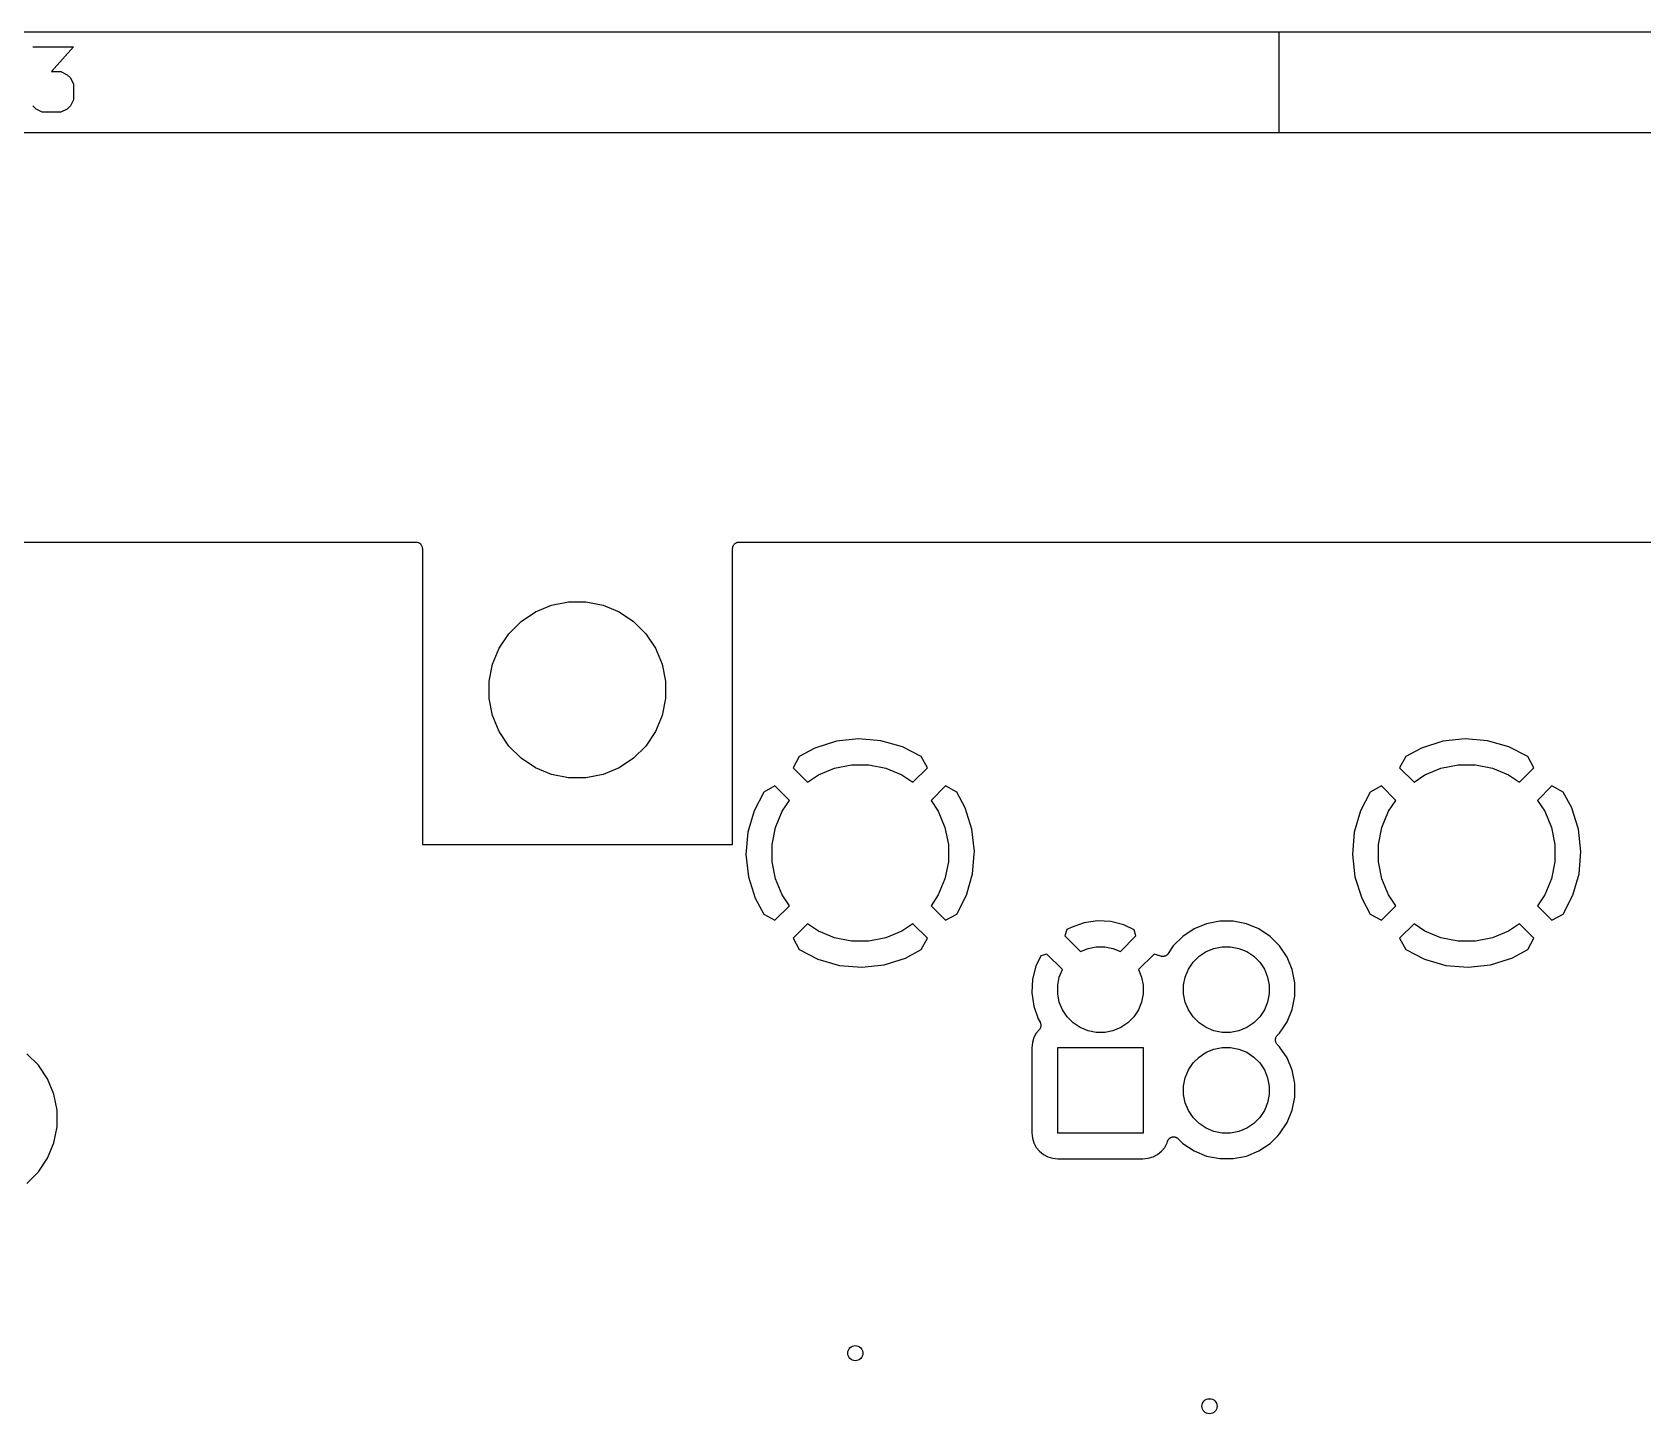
# Model space of a CAD drawing. Extents: x -66 to 211, y -177 to 13.
# Drawn here: x 59.68 to 91.65, y -14.37 to 13.06 of the extents above; entities that cross this region are included whole.
import ezdxf

# ---------------------------------------------------------------- set-up
doc = ezdxf.new("R2010")
doc.units = 0
doc.layers.add('BLACK', color=7, linetype='CONTINUOUS')

msp = doc.modelspace()

# ---------------------------------------------------------------- linework, layer by layer
at = {"layer": 'BLACK', "linetype": 'CONTINUOUS'}
for p, q in [((211.435, 13.0581), (-65.5675, 13.0581)), ((84.4325, 11.0581), (84.4325, 13.0581)), ((59.6932, 12.77), (60.4979, 12.77)), ((60.4979, 12.77), (60.0646, 12.2748)), ((60.0646, 12.2748), (60.2503, 12.2748)), ((60.2503, 12.2748), (60.3741, 12.2129)), ((60.3741, 12.2129), (60.436, 12.151)), ((60.436, 12.151), (60.4979, 12.0272)), ((60.4979, 12.0272), (60.4979, 11.7176)), ((59.7551, 11.5319), (59.6932, 11.5938)), ((59.8789, 11.47), (59.7551, 11.5319)), ((60.3741, 11.5319), (60.2503, 11.47)), ((60.436, 11.5938), (60.3741, 11.5319)), ((60.4979, 11.7176), (60.436, 11.5938)), ((60.2503, 11.47), (59.8789, 11.47)), ((209.435, 11.0581), (-63.5675, 11.0581)), ((54.4847, 2.93375), (67.2973, 2.93375)), ((67.2973, 2.93375), (67.2982, 2.93375)), ((67.2982, 2.93375), (67.2982, 2.93375)), ((67.2982, 2.93375), (67.2982, 2.93375)), ((67.2982, 2.93375), (67.2991, 2.93374)), ((67.2991, 2.93374), (67.311, 2.9324)), ((67.311, 2.9324), (67.3228, 2.93116)), ((67.3228, 2.93116), (67.3233, 2.93103)), ((67.3233, 2.93103), (67.3237, 2.93098)), ((67.3237, 2.93098), (67.3351, 2.92736)), ((67.3351, 2.92736), (67.3465, 2.92383)), ((67.3465, 2.92383), (67.3469, 2.92362)), ((67.3469, 2.92362), (67.3473, 2.92348)), ((67.3473, 2.92348), (67.3578, 2.91773)), ((67.3578, 2.91773), (67.3683, 2.91204)), ((67.3683, 2.91204), (67.3687, 2.91175)), ((67.3687, 2.91175), (67.3691, 2.91154)), ((67.3691, 2.91154), (67.3782, 2.90387)), ((67.3782, 2.90387), (67.3874, 2.89624)), ((67.3874, 2.89624), (67.3877, 2.89589)), ((67.3877, 2.89589), (67.388, 2.89561)), ((67.388, 2.89561), (67.3955, 2.8863)), ((67.3955, 2.8863), (67.4031, 2.87703)), ((73.5998, 2.86724), (73.6055, 2.87777)), ((73.6055, 2.87777), (73.6058, 2.87811)), ((73.6058, 2.87811), (73.606, 2.8785)), ((73.606, 2.8785), (73.6137, 2.88764)), ((73.6137, 2.88764), (73.6213, 2.89687)), ((73.6213, 2.89687), (73.6217, 2.89715)), ((73.6217, 2.89715), (73.6219, 2.89749)), ((73.6219, 2.89749), (73.6313, 2.90498)), ((73.6313, 2.90498), (73.6405, 2.91253)), ((73.6405, 2.91253), (73.6409, 2.91274)), ((73.6409, 2.91274), (73.6413, 2.91302)), ((73.6413, 2.91302), (73.6519, 2.91856)), ((73.6519, 2.91856), (73.6624, 2.92417)), ((73.6624, 2.92417), (73.6628, 2.9243)), ((73.6628, 2.9243), (73.6632, 2.9245)), ((73.6632, 2.9245), (73.6747, 2.92787)), ((73.6747, 2.92787), (73.6861, 2.93133)), ((73.6861, 2.93133), (73.6866, 2.93138)), ((73.6866, 2.93138), (73.687, 2.9315)), ((73.687, 2.9315), (73.6989, 2.93258)), ((73.6989, 2.93258), (73.7108, 2.93375)), ((73.7108, 2.93375), (104.483, 2.93375)), ((67.4031, 2.87703), (67.4033, 2.87664)), ((67.4033, 2.87664), (67.4036, 2.87629)), ((67.4036, 2.87629), (67.4091, 2.8657)), ((67.4091, 2.8657), (67.4147, 2.85515)), ((67.4147, 2.85515), (67.4148, 2.85472)), ((67.4148, 2.85472), (67.4151, 2.85433)), ((67.4151, 2.85433), (67.4184, 2.84289)), ((67.4184, 2.84289), (67.4219, 2.83142)), ((67.4219, 2.83142), (67.4219, 2.83098)), ((67.4219, 2.83098), (67.422, 2.83055)), ((67.422, 2.83055), (67.4231, 2.81866)), ((67.4231, 2.81866), (67.4243, 2.80675)), ((67.4243, 2.80675), (67.4243, -3.06716)), ((73.5838, 2.80852), (73.5851, 2.82044)), ((73.5838, 2.80767), (73.5838, 2.80852)), ((73.5838, 2.80764), (73.5838, 2.80767)), ((73.5838, 2.80761), (73.5838, 2.80764)), ((73.5838, 2.80675), (73.5838, 2.80761)), ((73.5838, -3.06716), (73.5838, 2.80675)), ((73.5851, 2.82044), (73.5864, 2.83229)), ((73.5864, 2.83229), (73.5865, 2.83271)), ((73.5865, 2.83271), (73.5866, 2.83316)), ((73.5866, 2.83316), (73.5902, 2.84455)), ((73.5902, 2.84455), (73.5937, 2.85597)), ((73.5937, 2.85597), (73.5939, 2.85636)), ((73.5939, 2.85636), (73.5941, 2.85678)), ((73.5941, 2.85678), (73.5998, 2.86724)), ((69.6713, 1.55083), (69.9898, 1.68275)), ((69.9898, 1.68275), (70.3279, 1.75)), ((70.3279, 1.75), (70.6726, 1.75)), ((70.6726, 1.75), (71.0107, 1.68275)), ((71.0107, 1.68275), (71.3292, 1.55083)), ((69.1409, 1.11556), (69.3847, 1.35931)), ((69.3847, 1.35931), (69.6713, 1.55083)), ((71.3292, 1.55083), (71.6158, 1.35931)), ((71.6158, 1.35931), (71.8596, 1.11556)), ((68.9494, 0.82894), (69.1409, 1.11556)), ((71.8596, 1.11556), (72.0511, 0.82894)), ((68.8175, 0.51046), (68.9494, 0.82894)), ((72.0511, 0.82894), (72.183, 0.51046)), ((68.7502, 0.17236), (68.8175, 0.51046)), ((72.183, 0.51046), (72.2502, 0.17236)), ((68.7502, -0.17236), (68.7502, 0.17236)), ((72.2502, 0.17236), (72.2502, -0.17236)), ((68.8175, -0.51046), (68.7502, -0.17236)), ((72.2502, -0.17236), (72.183, -0.51046)), ((68.9494, -0.82894), (68.8175, -0.51046)), ((72.183, -0.51046), (72.0511, -0.82894)), ((69.1409, -1.11556), (68.9494, -0.82894)), ((72.0511, -0.82894), (71.8596, -1.11556)), ((69.3847, -1.35931), (69.1409, -1.11556)), ((71.8596, -1.11556), (71.6158, -1.35931)), ((75.2184, -1.15639), (74.9057, -1.32355)), ((75.6431, -1.02117), (75.2184, -1.15639)), ((76.0851, -0.97149), (75.6431, -1.02117)), ((76.5283, -1.009), (76.0851, -0.97149)), ((76.9557, -1.13225), (76.5283, -1.009)), ((77.3274, -1.32439), (76.9557, -1.13225)), ((87.2584, -1.15639), (86.9457, -1.32355)), ((87.6831, -1.02117), (87.2584, -1.15639)), ((88.1251, -0.97149), (87.6831, -1.02117)), ((88.5683, -1.009), (88.1251, -0.97149)), ((88.9957, -1.13225), (88.5683, -1.009)), ((89.3674, -1.32439), (88.9957, -1.13225)), ((69.6713, -1.55083), (69.3847, -1.35931)), ((69.9898, -1.68275), (69.6713, -1.55083)), ((71.3292, -1.55083), (71.0107, -1.68275)), ((71.6158, -1.35931), (71.3292, -1.55083)), ((74.9057, -1.32355), (74.7833, -1.54798)), ((74.7833, -1.54798), (75.07, -1.83464)), ((75.2874, -1.68937), (75.6058, -1.55745)), ((75.6058, -1.55745), (75.9439, -1.4902)), ((75.9439, -1.4902), (76.2887, -1.4902)), ((76.2887, -1.4902), (76.6268, -1.55745)), ((76.6268, -1.55745), (76.9452, -1.68937)), ((77.1626, -1.83464), (77.4493, -1.54798)), ((77.4493, -1.54798), (77.3274, -1.32439)), ((86.9457, -1.32355), (86.8233, -1.54798)), ((86.8233, -1.54798), (87.11, -1.83464)), ((87.3274, -1.68937), (87.6458, -1.55745)), ((87.6458, -1.55745), (87.9839, -1.4902)), ((87.9839, -1.4902), (88.3287, -1.4902)), ((88.3287, -1.4902), (88.6668, -1.55745)), ((88.6668, -1.55745), (88.9852, -1.68937)), ((89.2026, -1.83464), (89.4893, -1.54798)), ((89.4893, -1.54798), (89.3674, -1.32439)), ((70.3279, -1.75), (69.9898, -1.68275)), ((70.6726, -1.75), (70.3279, -1.75)), ((71.0107, -1.68275), (70.6726, -1.75)), ((74.4241, -1.90719), (74.2005, -2.02914)), ((74.7107, -2.19385), (74.4241, -1.90719)), ((75.07, -1.83464), (75.2874, -1.68937)), ((76.9452, -1.68937), (77.1626, -1.83464)), ((77.8085, -1.90719), (77.5219, -2.19385)), ((78.0329, -2.0296), (77.8085, -1.90719)), ((86.4641, -1.90719), (86.2405, -2.02914)), ((86.7507, -2.19385), (86.4641, -1.90719)), ((87.11, -1.83464), (87.3274, -1.68937)), ((88.9852, -1.68937), (89.2026, -1.83464)), ((89.8485, -1.90719), (89.5619, -2.19385)), ((90.0729, -2.0296), (89.8485, -1.90719)), ((74.2005, -2.02914), (74.0083, -2.40082)), ((74.5655, -2.41126), (74.7107, -2.19385)), ((77.5219, -2.19385), (77.6671, -2.41126)), ((78.2001, -2.34234), (78.0329, -2.0296)), ((86.2405, -2.02914), (86.0483, -2.40082)), ((86.6055, -2.41126), (86.7507, -2.19385)), ((89.5619, -2.19385), (89.7071, -2.41126)), ((90.2401, -2.34234), (90.0729, -2.0296)), ((74.0083, -2.40082), (73.8851, -2.82819)), ((74.4336, -2.72974), (74.5655, -2.41126)), ((77.6671, -2.41126), (77.799, -2.72974)), ((78.3353, -2.767), (78.2001, -2.34234)), ((86.0483, -2.40082), (85.9251, -2.82819)), ((86.4736, -2.72974), (86.6055, -2.41126)), ((89.7071, -2.41126), (89.839, -2.72974)), ((90.2764, -2.45633), (90.2401, -2.34234)), ((90.2764, -2.45634), (90.2764, -2.45633)), ((90.3753, -2.76701), (90.2764, -2.45634)), ((73.8851, -2.82819), (73.8476, -3.2714)), ((74.3663, -3.06784), (74.4336, -2.72974)), ((77.799, -2.72974), (77.8663, -3.06784)), ((78.385, -3.209), (78.3353, -2.767)), ((85.9251, -2.82819), (85.8876, -3.2714)), ((86.4063, -3.06784), (86.4736, -2.72974)), ((89.839, -2.72974), (89.9063, -3.06784)), ((90.425, -3.209), (90.3753, -2.76701)), ((67.4243, -3.06716), (67.4249, -3.07284)), ((67.4249, -3.07284), (67.4305, -3.0734)), ((67.4305, -3.0734), (73.5776, -3.0734)), ((73.5776, -3.0734), (73.5832, -3.07284)), ((73.5832, -3.07284), (73.5838, -3.06716)), ((74.3663, -3.41256), (74.3663, -3.06784)), ((77.8663, -3.06784), (77.8663, -3.41256)), ((86.4063, -3.41256), (86.4063, -3.06784)), ((89.9063, -3.06784), (89.9063, -3.41256)), ((73.8476, -3.2714), (73.8973, -3.71339)), ((74.4336, -3.75066), (74.3663, -3.41256)), ((77.8663, -3.41256), (77.799, -3.75066)), ((78.3475, -3.65221), (78.3805, -3.26244)), ((78.3805, -3.26243), (78.385, -3.209)), ((78.3805, -3.26244), (78.3805, -3.26243)), ((85.8876, -3.2714), (85.9373, -3.71339)), ((86.4736, -3.75066), (86.4063, -3.41256)), ((89.9063, -3.41256), (89.839, -3.75066)), ((90.3875, -3.65221), (90.4021, -3.47991)), ((90.4021, -3.4799), (90.425, -3.209)), ((90.4021, -3.47991), (90.4021, -3.4799)), ((73.8973, -3.71339), (74.0325, -4.13806)), ((74.5655, -4.06914), (74.4336, -3.75066)), ((77.799, -3.75066), (77.6671, -4.06914)), ((78.2243, -4.07958), (78.3475, -3.65221)), ((85.9373, -3.71339), (86.0725, -4.13806)), ((86.6055, -4.06914), (86.4736, -3.75066)), ((89.839, -3.75066), (89.7071, -4.06914)), ((90.2643, -4.07958), (90.3875, -3.65221)), ((74.0325, -4.13806), (74.1997, -4.4508)), ((74.7107, -4.28655), (74.5655, -4.06914)), ((77.6671, -4.06914), (77.5219, -4.28655)), ((78.0321, -4.45126), (78.2243, -4.07958)), ((86.0725, -4.13806), (86.2397, -4.4508)), ((86.7507, -4.28655), (86.6055, -4.06914)), ((89.7071, -4.06914), (89.5619, -4.28655)), ((90.0721, -4.45126), (90.2643, -4.07958)), ((74.1997, -4.4508), (74.4241, -4.57321)), ((74.4241, -4.57321), (74.7107, -4.28655)), ((77.5219, -4.28655), (77.8085, -4.57321)), ((77.8085, -4.57321), (78.0321, -4.45126)), ((86.2397, -4.4508), (86.4641, -4.57321)), ((86.4641, -4.57321), (86.7507, -4.28655)), ((89.5619, -4.28655), (89.8485, -4.57321)), ((89.8485, -4.57321), (90.0721, -4.45126)), ((75.07, -4.64576), (74.7833, -4.93242)), ((75.2874, -4.79103), (75.07, -4.64576)), ((75.6058, -4.92295), (75.2874, -4.79103)), ((76.9452, -4.79103), (76.6268, -4.92295)), ((77.1626, -4.64576), (76.9452, -4.79103)), ((77.4493, -4.93242), (77.1626, -4.64576)), ((80.2209, -4.7602), (80.1816, -4.88629)), ((80.304, -4.7158), (80.2209, -4.7602)), ((80.5589, -4.62549), (80.304, -4.7158)), ((80.8236, -4.58707), (80.5589, -4.62549)), ((81.0908, -4.60103), (80.8236, -4.58707)), ((81.35, -4.66685), (81.0908, -4.60103)), ((81.5527, -4.76349), (81.35, -4.66685)), ((81.591, -4.88629), (81.5527, -4.76349)), ((82.743, -4.74676), (82.5206, -4.89537)), ((82.9902, -4.64439), (82.743, -4.74676)), ((83.2525, -4.5922), (82.9902, -4.64439)), ((83.52, -4.5922), (83.2525, -4.5922)), ((83.7824, -4.64439), (83.52, -4.5922)), ((84.0296, -4.74676), (83.7824, -4.64439)), ((84.252, -4.89537), (84.0296, -4.74676)), ((87.11, -4.64576), (86.8233, -4.93242)), ((87.3274, -4.79103), (87.11, -4.64576)), ((87.6458, -4.92295), (87.3274, -4.79103)), ((88.9852, -4.79103), (88.6668, -4.92295)), ((89.2026, -4.64576), (88.9852, -4.79103)), ((89.4893, -4.93242), (89.2026, -4.64576)), ((74.7833, -4.93242), (74.9052, -5.15601)), ((75.9439, -4.9902), (75.6058, -4.92295)), ((76.2887, -4.9902), (75.9439, -4.9902)), ((76.6268, -4.92295), (76.2887, -4.9902)), ((77.3269, -5.15685), (77.4493, -4.93242)), ((80.1816, -4.88629), (80.4897, -5.19443)), ((80.6384, -5.13286), (80.8026, -5.1002)), ((80.8026, -5.1002), (80.97, -5.1002)), ((80.97, -5.1002), (81.1342, -5.13286)), ((81.2829, -5.19443), (81.591, -4.88629)), ((82.3315, -5.08453), (82.2295, -5.23717)), ((82.5206, -4.89537), (82.3315, -5.08453)), ((83.1384, -5.13286), (83.3026, -5.1002)), ((83.3026, -5.1002), (83.47, -5.1002)), ((83.47, -5.1002), (83.6342, -5.13286)), ((84.3562, -4.99961), (84.252, -4.89537)), ((84.4411, -5.08453), (84.3562, -4.99961)), ((84.5897, -5.30694), (84.4411, -5.08453)), ((86.8233, -4.93242), (86.9452, -5.15601)), ((87.9839, -4.9902), (87.6458, -4.92295)), ((88.3287, -4.9902), (87.9839, -4.9902)), ((88.6668, -4.92295), (88.3287, -4.9902)), ((89.3669, -5.15685), (89.4893, -4.93242)), ((74.9052, -5.15601), (75.2769, -5.34815)), ((75.2769, -5.34815), (75.7043, -5.4714)), ((76.5895, -5.45923), (77.0142, -5.32401)), ((77.0142, -5.32401), (77.3269, -5.15685)), ((79.6996, -5.28378), (79.6029, -5.48645)), ((79.8224, -5.2455), (79.6996, -5.28378)), ((80.1305, -5.55364), (79.8224, -5.2455)), ((80.4897, -5.19443), (80.6384, -5.13286)), ((81.1342, -5.13286), (81.2829, -5.19443)), ((81.9502, -5.2455), (81.6421, -5.55364)), ((82.0861, -5.28786), (81.9502, -5.2455)), ((82.0921, -5.28911), (82.0861, -5.28786)), ((82.098, -5.29095), (82.0921, -5.28911)), ((82.1042, -5.29162), (82.098, -5.29095)), ((82.1104, -5.29289), (82.1042, -5.29162)), ((82.1165, -5.29294), (82.1104, -5.29289)), ((82.1227, -5.2936), (82.1165, -5.29294)), ((82.1289, -5.29305), (82.1227, -5.2936)), ((82.1351, -5.29311), (82.1289, -5.29305)), ((82.1412, -5.29196), (82.1351, -5.29311)), ((82.1474, -5.29142), (82.1412, -5.29196)), ((82.1534, -5.28967), (82.1474, -5.29142)), ((82.1595, -5.28851), (82.1534, -5.28967)), ((82.1652, -5.28621), (82.1595, -5.28851)), ((82.1711, -5.28449), (82.1652, -5.28621)), ((82.1767, -5.2816), (82.1711, -5.28449)), ((82.1825, -5.27927), (82.1767, -5.2816)), ((82.1877, -5.2759), (82.1825, -5.27927)), ((82.1931, -5.27306), (82.1877, -5.2759)), ((82.198, -5.26915), (82.1931, -5.27306)), ((82.2033, -5.26574), (82.198, -5.26915)), ((82.2077, -5.26144), (82.2033, -5.26574)), ((82.2125, -5.25758), (82.2077, -5.26144)), ((82.2165, -5.2528), (82.2125, -5.25758)), ((82.221, -5.24843), (82.2165, -5.2528)), ((82.2245, -5.24335), (82.221, -5.24843)), ((82.2285, -5.23863), (82.2245, -5.24335)), ((82.2295, -5.23717), (82.2285, -5.23863)), ((82.633, -5.54757), (82.7261, -5.40836)), ((82.7261, -5.40836), (82.8445, -5.28996)), ((82.8445, -5.28996), (82.9837, -5.19694)), ((82.9837, -5.19694), (83.1384, -5.13286)), ((83.6342, -5.13286), (83.7889, -5.19694)), ((83.7889, -5.19694), (83.9281, -5.28996)), ((83.9281, -5.28996), (84.0465, -5.40836)), ((84.0465, -5.40836), (84.1396, -5.54757)), ((84.6921, -5.55409), (84.5897, -5.30694)), ((86.9452, -5.15601), (87.3169, -5.34815)), ((87.3169, -5.34815), (87.7443, -5.4714)), ((88.6295, -5.45923), (88.989, -5.34475)), ((88.989, -5.34475), (88.9891, -5.34473)), ((88.9891, -5.34473), (89.0542, -5.32401)), ((89.0542, -5.32401), (89.3669, -5.15685)), ((75.7043, -5.4714), (76.1475, -5.50891)), ((76.1475, -5.50891), (76.5895, -5.45923)), ((79.5371, -5.74573), (79.5232, -6.01287)), ((79.6029, -5.48645), (79.5371, -5.74573)), ((80.0363, -5.86648), (80.069, -5.70226)), ((80.069, -5.70226), (80.1305, -5.55364)), ((81.6421, -5.55364), (81.7036, -5.70226)), ((81.7036, -5.70226), (81.7363, -5.86648)), ((82.5363, -5.86648), (82.569, -5.70226)), ((82.569, -5.70226), (82.633, -5.54757)), ((84.1396, -5.54757), (84.2036, -5.70226)), ((84.2036, -5.70226), (84.2363, -5.86648)), ((84.7443, -5.81645), (84.6921, -5.55409)), ((87.7443, -5.4714), (88.1875, -5.50891)), ((88.1875, -5.50891), (88.6295, -5.45923)), ((79.5232, -6.01287), (79.5616, -6.2776)), ((80.0363, -6.03392), (80.0363, -5.86648)), ((80.069, -6.19814), (80.0363, -6.03392)), ((81.7363, -6.03392), (81.7036, -6.19814)), ((81.7363, -5.86648), (81.7363, -6.03392)), ((82.5363, -6.03392), (82.5363, -5.86648)), ((82.569, -6.19814), (82.5363, -6.03392)), ((84.2363, -6.03392), (84.2036, -6.19814)), ((84.2363, -5.86648), (84.2363, -6.03392)), ((84.7443, -6.08395), (84.7443, -5.81645)), ((79.5616, -6.2776), (79.6519, -6.53252)), ((80.133, -6.35283), (80.069, -6.19814)), ((80.2261, -6.49204), (80.133, -6.35283)), ((81.6396, -6.35283), (81.5465, -6.49204)), ((81.7036, -6.19814), (81.6396, -6.35283)), ((82.633, -6.35283), (82.569, -6.19814)), ((82.7261, -6.49204), (82.633, -6.35283)), ((84.1396, -6.35283), (84.0465, -6.49204)), ((84.2036, -6.19814), (84.1396, -6.35283)), ((84.5897, -6.59345), (84.6921, -6.34631)), ((84.6921, -6.34631), (84.7443, -6.08395)), ((79.6519, -6.53252), (79.6881, -6.60018)), ((79.6926, -6.70909), (79.688, -6.72002)), ((79.6881, -6.60018), (79.6884, -6.60074)), ((79.6884, -6.60074), (79.6884, -6.60077)), ((79.6884, -6.60077), (79.6884, -6.6008)), ((79.6884, -6.6008), (79.6889, -6.60175)), ((79.6889, -6.60175), (79.6933, -6.61277)), ((79.6972, -6.69819), (79.6926, -6.70909)), ((79.6933, -6.61277), (79.6977, -6.62371)), ((79.6973, -6.69764), (79.6972, -6.69819)), ((79.6975, -6.69713), (79.6973, -6.69764)), ((79.6999, -6.68552), (79.6975, -6.69713)), ((79.6977, -6.62371), (79.6979, -6.62426)), ((79.6979, -6.62426), (79.6981, -6.62478)), ((79.6981, -6.62478), (79.7002, -6.63645)), ((79.7023, -6.67393), (79.6999, -6.68552)), ((79.7002, -6.63645), (79.7025, -6.64804)), ((79.7024, -6.67283), (79.7023, -6.67337)), ((79.7023, -6.67337), (79.7023, -6.67393)), ((79.7026, -6.64915), (79.7024, -6.66101)), ((79.7024, -6.66101), (79.7024, -6.67283)), ((79.7025, -6.64804), (79.7025, -6.6486)), ((79.7025, -6.6486), (79.7026, -6.64915)), ((80.3445, -6.61044), (80.2261, -6.49204)), ((80.4837, -6.70346), (80.3445, -6.61044)), ((80.6384, -6.76753), (80.4837, -6.70346)), ((81.2889, -6.70346), (81.1342, -6.76753)), ((81.4281, -6.61044), (81.2889, -6.70346)), ((81.5465, -6.49204), (81.4281, -6.61044)), ((82.8445, -6.61044), (82.7261, -6.49204)), ((82.9837, -6.70346), (82.8445, -6.61044)), ((83.1384, -6.76753), (82.9837, -6.70346)), ((83.7889, -6.70346), (83.6342, -6.76753)), ((83.9281, -6.61044), (83.7889, -6.70346)), ((84.0465, -6.49204), (83.9281, -6.61044)), ((84.4411, -6.81587), (84.5133, -6.70781)), ((84.5133, -6.70781), (84.5134, -6.70777)), ((84.5134, -6.70777), (84.5897, -6.59345)), ((79.5356, -7.00061), (79.5252, -7.10644)), ((79.5647, -6.90486), (79.5356, -7.00061)), ((79.6119, -6.8166), (79.5647, -6.90486)), ((79.6742, -6.74062), (79.6119, -6.8166)), ((79.6808, -6.73075), (79.6742, -6.74062)), ((79.6875, -6.72099), (79.6808, -6.73075)), ((79.6877, -6.72048), (79.6875, -6.72099)), ((79.688, -6.72002), (79.6877, -6.72048)), ((80.8026, -6.8002), (80.6384, -6.76753)), ((80.97, -6.8002), (80.8026, -6.8002)), ((81.1342, -6.76753), (80.97, -6.8002)), ((83.3026, -6.8002), (83.1384, -6.76753)), ((83.47, -6.8002), (83.3026, -6.8002)), ((83.6342, -6.76753), (83.47, -6.8002)), ((84.3594, -6.94887), (84.3607, -6.93702)), ((84.3595, -6.94931), (84.3594, -6.94887)), ((84.3594, -6.94976), (84.3595, -6.94931)), ((84.3605, -6.96159), (84.3594, -6.94976)), ((84.3616, -6.97356), (84.3605, -6.96159)), ((84.3607, -6.93702), (84.3619, -6.9251)), ((84.3617, -6.97399), (84.3616, -6.97356)), ((84.3617, -6.97443), (84.3617, -6.97399)), ((84.3651, -6.98581), (84.3617, -6.97443)), ((84.3619, -6.9251), (84.362, -6.92467)), ((84.362, -6.92467), (84.3621, -6.92423)), ((84.3621, -6.92423), (84.3657, -6.91281)), ((84.3685, -6.99736), (84.3651, -6.98581)), ((84.3657, -6.91281), (84.3692, -6.90139)), ((84.3687, -6.99776), (84.3685, -6.99736)), ((84.3688, -6.99819), (84.3687, -6.99776)), ((84.3744, -7.00877), (84.3688, -6.99819)), ((84.3692, -6.90139), (84.3694, -6.90101)), ((84.3694, -6.90101), (84.3695, -6.90058)), ((84.3695, -6.90058), (84.3753, -6.89002)), ((84.3799, -7.01937), (84.3744, -7.00877)), ((84.3753, -6.89002), (84.3809, -6.87955)), ((84.3802, -7.01971), (84.3799, -7.01937)), ((84.3804, -7.02011), (84.3802, -7.01971)), ((84.3879, -7.02942), (84.3804, -7.02011)), ((84.3809, -6.87955), (84.3812, -6.87921)), ((84.3812, -6.87921), (84.3814, -6.87881)), ((84.3814, -6.87881), (84.389, -6.86964)), ((84.3954, -7.03874), (84.3879, -7.02942)), ((84.389, -6.86964), (84.3966, -6.8604)), ((84.3966, -6.8604), (84.4411, -6.81587)), ((59.8026, -7.45463), (59.5716, -7.22368)), ((79.5252, -7.10644), (79.5252, -8.79396)), ((80.0363, -8.8002), (80.0363, -7.1002)), ((80.0363, -7.1002), (81.7363, -7.1002)), ((81.7363, -7.1002), (81.7363, -8.8002)), ((82.7261, -7.40836), (82.8445, -7.28996)), ((82.8445, -7.28996), (82.9837, -7.19694)), ((82.9837, -7.19694), (83.1384, -7.13286)), ((83.1384, -7.13286), (83.3026, -7.1002)), ((83.3026, -7.1002), (83.47, -7.1002)), ((83.47, -7.1002), (83.6342, -7.13286)), ((83.6342, -7.13286), (83.7889, -7.19694)), ((83.7889, -7.19694), (83.9281, -7.28996)), ((83.9281, -7.28996), (84.0465, -7.40836)), ((84.396, -7.03935), (84.3954, -7.03874)), ((84.396, -7.03937), (84.396, -7.03935)), ((84.396, -7.03939), (84.396, -7.03937)), ((84.3966, -7.04), (84.396, -7.03939)), ((84.4411, -7.08453), (84.3966, -7.04)), ((84.5897, -7.30694), (84.4411, -7.08453)), ((84.6921, -7.55409), (84.5897, -7.30694)), ((59.984, -7.72618), (59.8026, -7.45463)), ((82.569, -7.70226), (82.633, -7.54757)), ((82.633, -7.54757), (82.7261, -7.40836)), ((84.0465, -7.40836), (84.1396, -7.54757)), ((84.1396, -7.54757), (84.2036, -7.70226)), ((84.7443, -7.81645), (84.6921, -7.55409)), ((60.109, -8.02792), (59.984, -7.72618)), ((82.5363, -7.86648), (82.569, -7.70226)), ((82.5363, -8.03392), (82.5363, -7.86648)), ((84.2036, -7.70226), (84.2363, -7.86648)), ((84.2363, -7.86648), (84.2363, -8.03392)), ((84.7443, -8.08395), (84.7443, -7.81645)), ((60.1727, -8.34824), (60.109, -8.02792)), ((82.569, -8.19814), (82.5363, -8.03392)), ((82.633, -8.35283), (82.569, -8.19814)), ((84.2036, -8.19814), (84.1396, -8.35283)), ((84.2363, -8.03392), (84.2036, -8.19814)), ((84.6921, -8.34631), (84.7443, -8.08395)), ((60.1727, -8.67484), (60.1727, -8.34824)), ((82.7261, -8.49204), (82.633, -8.35283)), ((82.8445, -8.61044), (82.7261, -8.49204)), ((82.9837, -8.70346), (82.8445, -8.61044)), ((83.9281, -8.61044), (83.7889, -8.70346)), ((84.0465, -8.49204), (83.9281, -8.61044)), ((84.1396, -8.35283), (84.0465, -8.49204)), ((84.4411, -8.81587), (84.5897, -8.59345)), ((84.5897, -8.59345), (84.6921, -8.34631)), ((60.109, -8.99516), (60.1727, -8.67484)), ((79.5252, -8.79396), (79.5356, -8.89979)), ((79.5356, -8.89979), (79.5647, -8.99554)), ((81.7363, -8.8002), (80.0363, -8.8002)), ((82.2216, -8.95289), (82.2247, -8.94717)), ((82.2247, -8.94717), (82.2273, -8.94118)), ((82.2273, -8.94118), (82.2306, -8.93631)), ((82.2306, -8.93631), (82.2335, -8.93112)), ((82.2335, -8.93112), (82.2376, -8.92612)), ((82.2376, -8.92612), (82.2413, -8.92075)), ((82.2413, -8.92075), (82.2455, -8.91662)), ((82.2455, -8.91662), (82.2493, -8.91208)), ((82.2493, -8.91208), (82.2544, -8.90798)), ((82.2544, -8.90798), (82.2591, -8.90343)), ((82.2591, -8.90343), (82.264, -8.9002)), ((82.264, -8.9002), (82.2686, -8.89648)), ((82.2686, -8.89648), (82.2744, -8.89344)), ((82.2744, -8.89344), (82.2798, -8.88988)), ((82.2798, -8.88988), (82.2853, -8.88768)), ((82.2853, -8.88768), (82.2905, -8.88492)), ((82.2905, -8.88492), (82.2968, -8.88307)), ((82.2968, -8.88307), (82.3028, -8.88063)), ((82.3028, -8.88063), (82.3086, -8.87953)), ((82.3086, -8.87953), (82.3143, -8.87784)), ((82.3143, -8.87784), (82.3208, -8.87723)), ((82.3208, -8.87723), (82.3272, -8.87602)), ((82.3272, -8.87602), (82.3331, -8.87607)), ((82.3331, -8.87607), (82.3389, -8.87551)), ((82.3389, -8.87551), (82.3454, -8.87617)), ((82.3454, -8.87617), (82.3519, -8.87622)), ((82.3519, -8.87622), (82.3577, -8.87742)), ((82.3577, -8.87742), (82.3636, -8.87801)), ((82.3636, -8.87801), (82.3698, -8.87992)), ((82.3698, -8.87992), (82.3762, -8.88124)), ((82.3762, -8.88124), (82.3817, -8.88354)), ((82.3817, -8.88354), (82.3873, -8.88526)), ((82.3873, -8.88526), (82.393, -8.88834)), ((82.393, -8.88834), (82.3991, -8.89087)), ((82.3991, -8.89087), (82.4039, -8.89419)), ((82.4039, -8.89419), (82.4092, -8.89697)), ((82.4092, -8.89697), (82.4142, -8.90111)), ((82.4142, -8.90111), (82.4196, -8.90476)), ((82.4196, -8.90476), (82.4237, -8.90895)), ((82.4237, -8.90895), (82.4283, -8.91271)), ((82.4283, -8.91271), (82.5206, -9.00503)), ((83.1384, -8.76753), (82.9837, -8.70346)), ((83.3026, -8.8002), (83.1384, -8.76753)), ((83.47, -8.8002), (83.3026, -8.8002)), ((83.6342, -8.76753), (83.47, -8.8002)), ((83.7889, -8.70346), (83.6342, -8.76753)), ((84.252, -9.00503), (84.4046, -8.8524)), ((84.4046, -8.85239), (84.4411, -8.81587)), ((84.4046, -8.8524), (84.4046, -8.85239)), ((59.984, -9.2969), (60.109, -8.99516)), ((79.5647, -8.99554), (79.6119, -9.0838)), ((79.6119, -9.0838), (79.6754, -9.16115)), ((79.6754, -9.16115), (79.7527, -9.22463)), ((79.7527, -9.22463), (79.841, -9.2718)), ((79.841, -9.2718), (79.9367, -9.30085)), ((81.8359, -9.30085), (81.9316, -9.2718)), ((81.9316, -9.2718), (82.0199, -9.22463)), ((82.0199, -9.22463), (82.0972, -9.16115)), ((82.0972, -9.16115), (82.1607, -9.0838)), ((82.1607, -9.0838), (82.2079, -8.99554)), ((82.2079, -8.99554), (82.217, -8.96564)), ((82.217, -8.96564), (82.2175, -8.96395)), ((82.2175, -8.96395), (82.2198, -8.95852)), ((82.2198, -8.95852), (82.2216, -8.95289)), ((82.5206, -9.00503), (82.743, -9.15364)), ((82.743, -9.15364), (82.9902, -9.25601)), ((82.9902, -9.25601), (83.2525, -9.3082)), ((83.52, -9.3082), (83.7824, -9.25601)), ((83.7824, -9.25601), (84.0296, -9.15364)), ((84.0296, -9.15364), (84.252, -9.00503)), ((59.5716, -9.79939), (59.8026, -9.56845)), ((59.8026, -9.56845), (59.984, -9.2969)), ((79.9367, -9.30085), (80.0425, -9.31127)), ((80.0425, -9.31127), (81.7301, -9.31127)), ((81.7301, -9.31127), (81.8359, -9.30085)), ((83.2525, -9.3082), (83.52, -9.3082))]:
    msp.add_line(p, q, dxfattribs=at)
at = {"layer": 'BLACK'}
for centre in [(76.0196, -13.1699), (83.0505, -14.224)]:
    msp.add_circle(centre, 0.15, dxfattribs=at)

doc.saveas('drawing.dxf')
